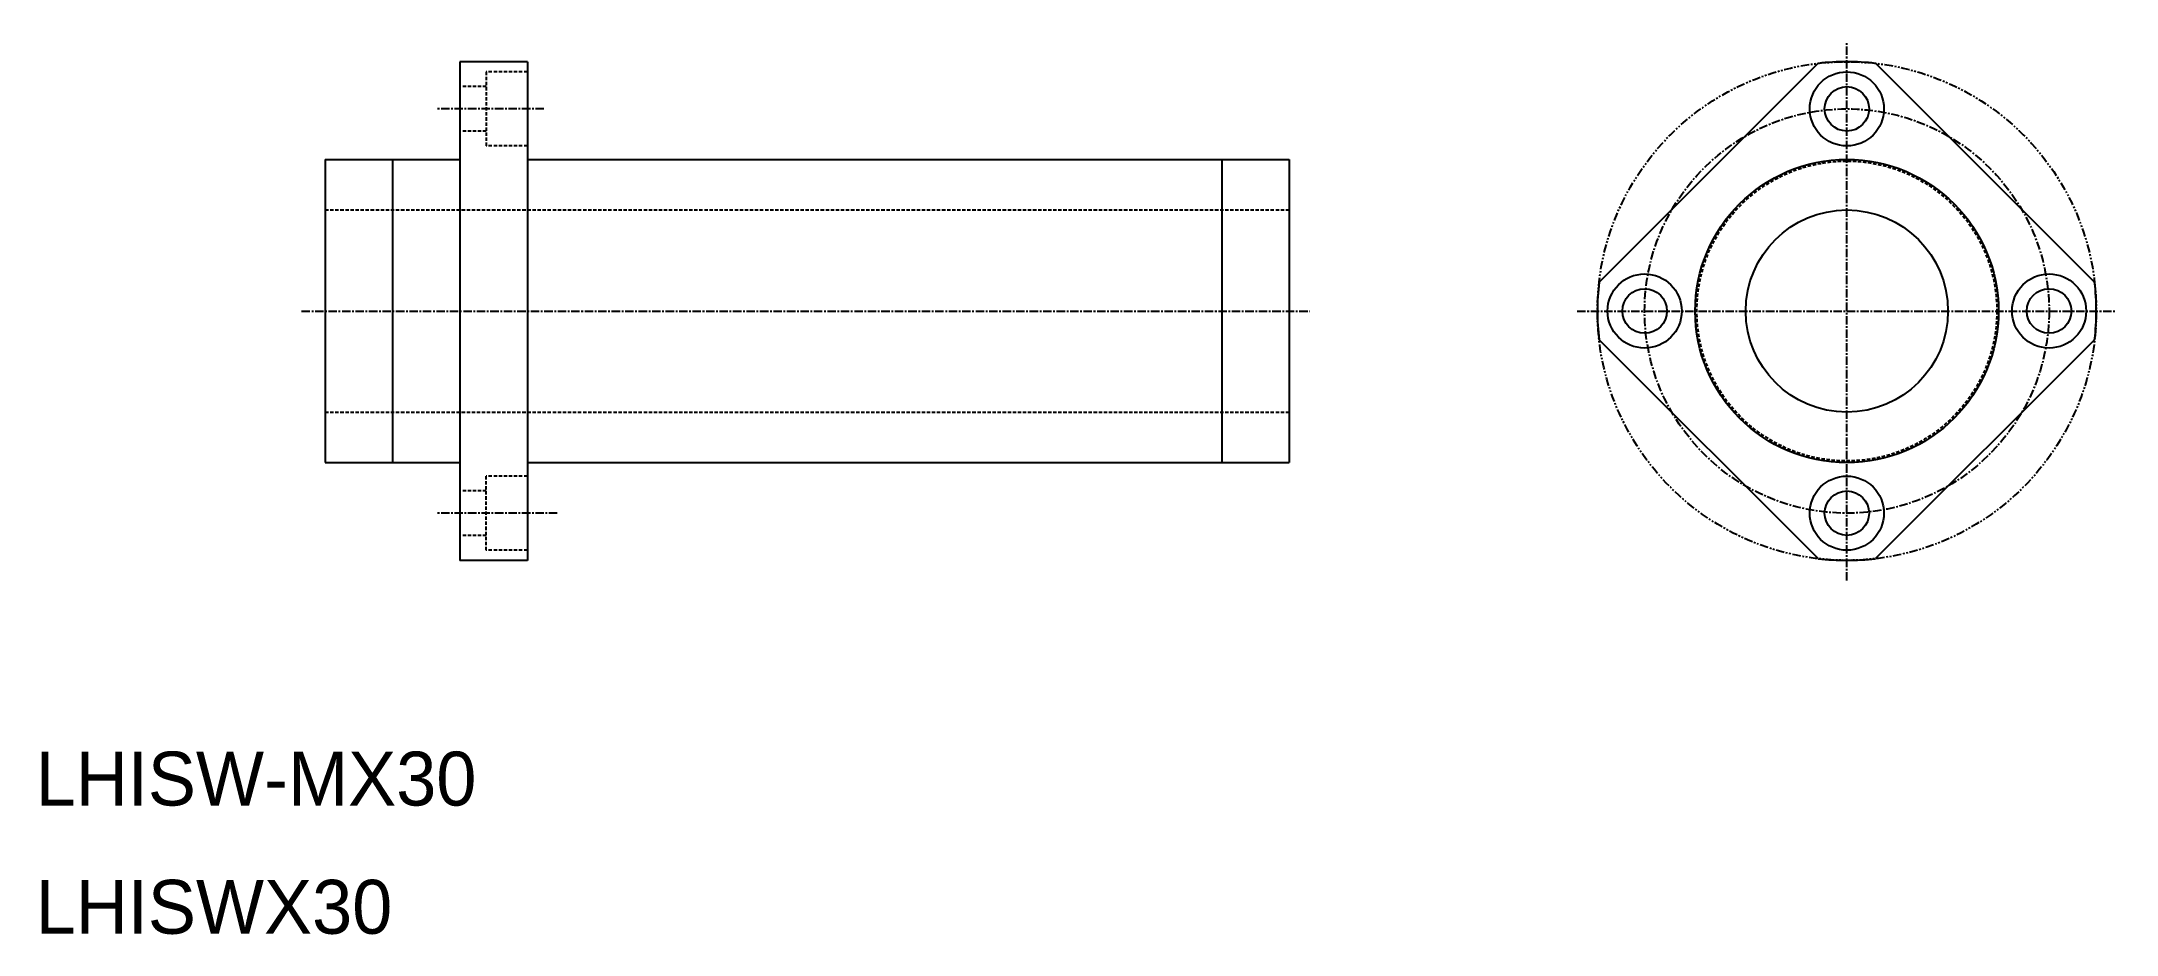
# Model space of a CAD drawing. Extents: x 308 to 615, y 198 to 331.
import ezdxf

# ---------------------------------------------------------------- set-up
doc = ezdxf.new("R2010")
doc.units = 0
for name, pattern in [('CENTER', [2, 1.25, -0.25, 0.25, -0.25]), ('DASHED', [0.75, 0.5, -0.25]), ('PHANTOM', [2.5, 1.25, -0.25, 0.25, -0.25, 0.25, -0.25])]:
    doc.linetypes.add(name, pattern=pattern)
doc.layers.get('0').update_dxf_attribs({"linetype": 'CONTINUOUS'})
doc.layers.add('CENTER', color=1, linetype='CENTER')

msp = doc.modelspace()

# ---------------------------------------------------------------- linework, layer by layer
at = {"color": 7, "linetype": 'CONTINUOUS'}
for p, q in [((379.58, 327.96), (369.58, 327.96)), ((369.58, 327.96), (369.58, 253.96)), ((379.58, 327.96), (379.58, 253.96)), ((571.05, 327.72), (538.55, 295.22)), ((612.06, 295.22), (579.57, 327.72)), ((349.58, 313.46), (349.58, 268.46)), ((349.58, 313.46), (369.58, 313.46)), ((359.58, 313.46), (359.58, 268.46)), ((379.58, 313.46), (492.58, 313.46)), ((482.58, 313.46), (482.58, 268.46)), ((492.58, 313.46), (492.58, 268.46)), ((571.05, 254.21), (538.55, 286.7)), ((612.06, 286.7), (579.57, 254.21)), ((349.58, 268.46), (369.58, 268.46)), ((379.58, 268.46), (492.58, 268.46)), ((379.58, 253.96), (369.58, 253.96))]:
    msp.add_line(p, q, dxfattribs=at)
at = {"color": 3, "linetype": 'DASHED'}
for p, q in [((379.58, 326.46), (373.48, 326.46)), ((373.48, 326.46), (373.48, 315.46)), ((373.48, 324.26), (369.58, 324.26)), ((373.48, 317.66), (369.58, 317.66)), ((379.58, 315.46), (373.48, 315.46)), ((349.58, 305.96), (492.58, 305.96)), ((349.58, 275.96), (492.58, 275.96)), ((373.48, 255.46), (373.48, 266.46)), ((379.58, 266.46), (373.48, 266.46)), ((373.48, 264.26), (369.58, 264.26)), ((373.48, 257.66), (369.58, 257.66)), ((379.58, 255.46), (373.48, 255.46))]:
    msp.add_line(p, q, dxfattribs=at)
at = {"color": 3, "linetype": 'PHANTOM'}
msp.add_circle((575.31, 290.96), 37, dxfattribs=at)
at = {"color": 7, "linetype": 'CONTINUOUS'}
for centre, radius in [((575.31, 320.96), 5.5), ((575.31, 320.96), 3.3), ((575.31, 290.96), 22.5), ((575.31, 290.96), 15), ((545.31, 290.96), 5.5), ((605.31, 290.96), 5.5), ((545.31, 290.96), 3.3), ((605.31, 290.96), 3.3), ((575.31, 260.96), 5.5), ((575.31, 260.96), 3.3)]:
    msp.add_circle(centre, radius, dxfattribs=at)
at = {"color": 3, "linetype": 'DASHED'}
msp.add_circle((575.31, 290.96), 22.25, dxfattribs=at)
at = {"color": 7, "linetype": 'CONTINUOUS'}
for start, end in [(83.3917, 96.6083), (173.3917, 186.6083), (353.3917, 6.6083), (263.3917, 276.6083)]:
    msp.add_arc((575.31, 290.96), 37, start, end, dxfattribs=at)
at = {"layer": 'CENTER', "color": 1, "linetype": 'CENTER'}
for p, q in [((575.31, 250.96), (575.31, 330.96)), ((382.02, 320.96), (366.02, 320.96)), ((346.08, 290.96), (495.63, 290.96)), ((535.31, 290.96), (615.31, 290.96)), ((384.02, 260.96), (366.02, 260.96))]:
    msp.add_line(p, q, dxfattribs=at)
msp.add_circle((575.31, 290.96), 30, dxfattribs=at)

# ---------------------------------------------------------------- texts
at = {"color": 7, "linetype": 'CONTINUOUS'}
for s, p in [('LHISW-MX30', (306.63, 217.57)), ('LHISWX30', (306.63, 198.54))]:
    msp.add_text(s, height=8, dxfattribs=at).set_placement(p)

doc.saveas('drawing.dxf')
